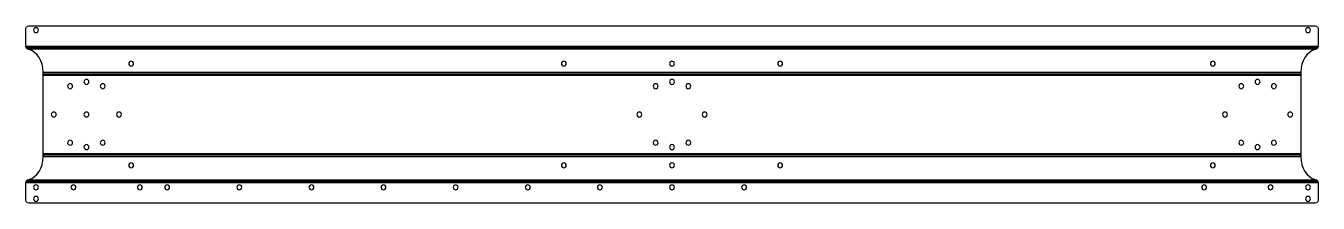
# Model space of a CAD drawing. Header units: millimetres. Extents: x -2 to 894, y 0 to 123.
import ezdxf

# ---------------------------------------------------------------- set-up
doc = ezdxf.new("R2010")
doc.units = ezdxf.units.MM

msp = doc.modelspace()

# ---------------------------------------------------------------- linework, layer by layer
at = {"layer": 'BEND'}
for p, q in [((-1.73, 107.92), (893.73, 107.92)), ((10, 89.65), (882, 89.65)), ((882, 33.39), (10, 33.39)), ((893.73, 15.13), (-1.73, 15.13))]:
    msp.add_line(p, q, dxfattribs=at)
at = {"layer": 'BEND_EXTENT'}
for p, q in [((-2, 109.05), (894, 109.05)), ((892.62, 106.79), (-0.62, 106.79)), ((10, 90.79), (882, 90.79)), ((882, 88.52), (10, 88.52)), ((10, 34.52), (882, 34.52)), ((882, 32.26), (10, 32.26)), ((894, 14), (-2, 14)), ((-0.62, 16.26), (892.62, 16.26))]:
    msp.add_line(p, q, dxfattribs=at)
at = {"layer": 'INTERIOR_PROFILES', "extrusion": (0, 0, -1)}
for centre in [(-5, 120.05), (-887, 120.05), (-71, 96.79), (-371, 96.79), (-446, 96.79), (-521, 96.79), (-821, 96.79), (-28.69, 81.12), (-40, 84.15), (-51.31, 81.12), (-434.69, 81.12), (-446, 84.15), (-457.31, 81.12), (-840.69, 81.12), (-852, 84.15), (-863.31, 81.12), (-17.37, 61.52), (-40, 61.52), (-62.63, 61.52), (-423.37, 61.52), (-468.63, 61.52), (-829.37, 61.52), (-874.63, 61.52), (-28.69, 41.93), (-40, 38.9), (-51.31, 41.93), (-434.69, 41.93), (-446, 38.9), (-457.31, 41.93), (-840.69, 41.93), (-852, 38.9), (-863.31, 41.93), (-71, 26.26), (-371, 26.26), (-446, 26.26), (-521, 26.26), (-821, 26.26), (-5, 11), (-31, 11), (-77, 11), (-96, 11), (-146, 11), (-196, 11), (-246, 11), (-296, 11), (-346, 11), (-396, 11), (-446, 11), (-496, 11), (-815, 11), (-861, 11), (-887, 11), (-5, 3), (-887, 3)]:
    msp.add_circle(centre, 1.7, dxfattribs=at)
at = {"layer": 'OUTER_PROFILES'}
for p, q in [((-2, 109.05), (-2, 121.05)), ((0, 123.05), (892, 123.05)), ((894, 121.05), (894, 109.05)), ((10, 32.26), (10, 90.79)), ((882, 90.79), (882, 32.26)), ((-2, 2), (-2, 14)), ((894, 14), (894, 2)), ((892, 0), (0, 0))]:
    msp.add_line(p, q, dxfattribs=at)
at = {"layer": 'OUTER_PROFILES', "extrusion": (0, 0, -1)}
for centre, radius, start, end in [((0, 121.05), 2, 0, 90), ((-892, 121.05), 2, 90, 180), ((-0.54, 109.05), 2.54, 282.62671, 360), ((-891.46, 109.05), 2.54, 180, 257.37329), ((-0.54, 14), 2.54, 0, 77.37329), ((-891.46, 14), 2.54, 102.62671, 180), ((0, 2), 2, -90, 0), ((-892, 2), 2, 180, 270)]:
    msp.add_arc(centre, radius, start, end, dxfattribs=at)
at = {"layer": 'OUTER_PROFILES'}
for centre, major_axis, start_param, end_param in [((-2, 90.79), (0, 16), 4.712389, 6.116728), ((894, 90.79), (0, -16), 3.30805, 4.712389), ((-2, 32.26), (0, -16), 0.166457, 1.570796), ((894, 32.26), (0, 16), 1.570796, 2.975135)]:
    msp.add_ellipse(centre, major_axis=major_axis, ratio=0.75, start_param=start_param, end_param=end_param, dxfattribs=at)

doc.saveas('drawing.dxf')
